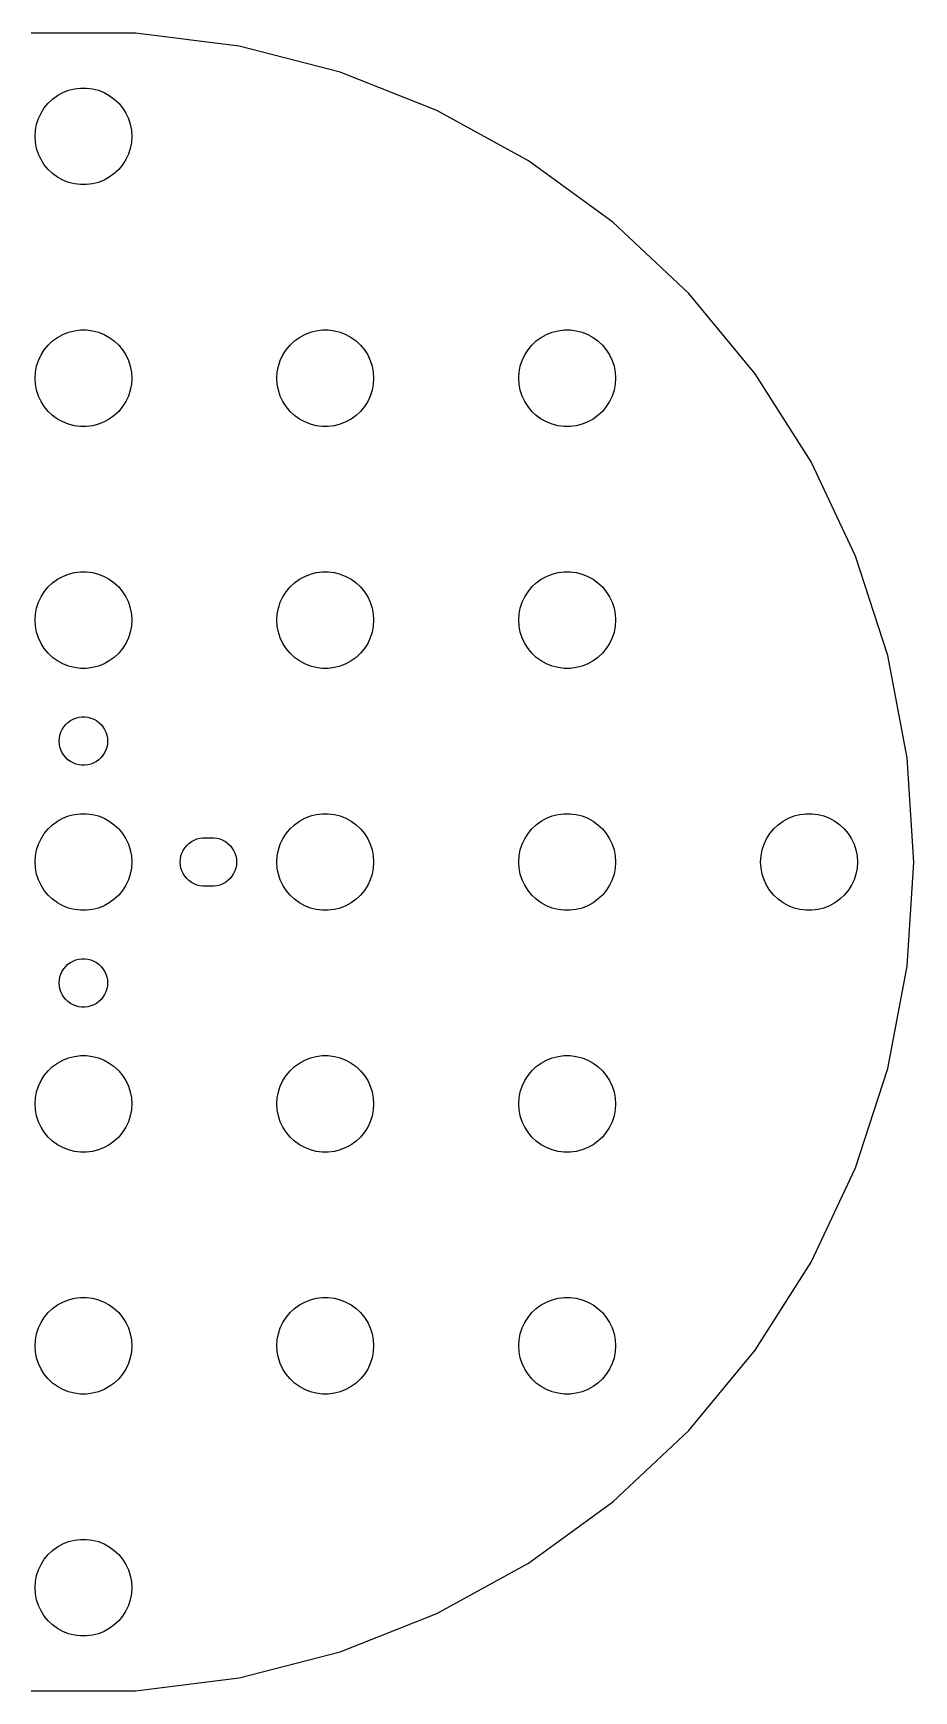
# Model space of a CAD drawing. Header units: metres. Extents: x -52 to 52, y -51 to 51.
# Drawn here: x -3.1 to 51.5, y -51.4 to 51.4 of the extents above; entities that cross this region are included whole.
import ezdxf

# ---------------------------------------------------------------- set-up
doc = ezdxf.new("R2010")
doc.units = ezdxf.units.M

msp = doc.modelspace()

# ---------------------------------------------------------------- linework, layer by layer
for p, q in [((3.2337, 51.3984), (-3.2337, 51.3984)), ((9.65013, 50.5878), (3.2337, 51.3984)), ((15.9144, 48.9794), (9.65013, 50.5878)), ((21.9276, 46.5986), (15.9144, 48.9794)), ((-2.1869, 47.0536), (-1.91226, 47.3115)), ((-1.91226, 47.3115), (-1.60747, 47.533)), ((-1.60747, 47.533), (-1.27733, 47.7145)), ((-1.27733, 47.7145), (-0.927048, 47.8532)), ((-0.927048, 47.8532), (-0.562134, 47.9469)), ((-0.562134, 47.9469), (-0.18837, 47.9941)), ((-0.18837, 47.9941), (0.18837, 47.9941)), ((0.18837, 47.9941), (0.562134, 47.9469)), ((0.562134, 47.9469), (0.927048, 47.8532)), ((0.927048, 47.8532), (1.27733, 47.7145)), ((1.27733, 47.7145), (1.60747, 47.533)), ((1.60747, 47.533), (1.91226, 47.3115)), ((1.91226, 47.3115), (2.1869, 47.0536)), ((-2.78932, 46.1044), (-2.62891, 46.4453)), ((-2.62891, 46.4453), (-2.42705, 46.7634)), ((-2.42705, 46.7634), (-2.1869, 47.0536)), ((2.1869, 47.0536), (2.42705, 46.7634)), ((2.42705, 46.7634), (2.62891, 46.4453)), ((2.62891, 46.4453), (2.78932, 46.1044)), ((27.5951, 43.4829), (21.9276, 46.5986)), ((-3, 45), (-2.97633, 45.376)), ((-2.97633, 45.376), (-2.90575, 45.7461)), ((-2.90575, 45.7461), (-2.78932, 46.1044)), ((2.78932, 46.1044), (2.90575, 45.7461)), ((2.90575, 45.7461), (2.97633, 45.376)), ((2.97633, 45.376), (3, 45)), ((-2.97633, 44.624), (-3, 45)), ((-2.90575, 44.2539), (-2.97633, 44.624)), ((-2.78932, 43.8956), (-2.90575, 44.2539)), ((2.90575, 44.2539), (2.78932, 43.8956)), ((2.97633, 44.624), (2.90575, 44.2539)), ((3, 45), (2.97633, 44.624)), ((-2.62891, 43.5547), (-2.78932, 43.8956)), ((-2.42705, 43.2366), (-2.62891, 43.5547)), ((-2.1869, 42.9464), (-2.42705, 43.2366)), ((2.42705, 43.2366), (2.1869, 42.9464)), ((2.62891, 43.5547), (2.42705, 43.2366)), ((2.78932, 43.8956), (2.62891, 43.5547)), ((32.8273, 39.6814), (27.5951, 43.4829)), ((-1.91226, 42.6885), (-2.1869, 42.9464)), ((-1.60747, 42.467), (-1.91226, 42.6885)), ((-1.27733, 42.2855), (-1.60747, 42.467)), ((-0.927048, 42.1468), (-1.27733, 42.2855)), ((-0.562134, 42.0531), (-0.927048, 42.1468)), ((0.927048, 42.1468), (0.562134, 42.0531)), ((1.27733, 42.2855), (0.927048, 42.1468)), ((1.60747, 42.467), (1.27733, 42.2855)), ((1.91226, 42.6885), (1.60747, 42.467)), ((2.1869, 42.9464), (1.91226, 42.6885)), ((-0.18837, 42.0059), (-0.562134, 42.0531)), ((0.18837, 42.0059), (-0.18837, 42.0059)), ((0.562134, 42.0531), (0.18837, 42.0059)), ((37.5419, 35.2542), (32.8273, 39.6814)), ((41.6644, 30.2709), (37.5419, 35.2542)), ((-0.927048, 32.8532), (-0.562134, 32.9469)), ((-0.562134, 32.9469), (-0.18837, 32.9941)), ((-0.18837, 32.9941), (0.18837, 32.9941)), ((0.18837, 32.9941), (0.562134, 32.9469)), ((0.562134, 32.9469), (0.927048, 32.8532)), ((14.0729, 32.8532), (14.4379, 32.9469)), ((14.4379, 32.9469), (14.8116, 32.9941)), ((14.8116, 32.9941), (15.1884, 32.9941)), ((15.1884, 32.9941), (15.5621, 32.9469)), ((15.5621, 32.9469), (15.927, 32.8532)), ((29.0729, 32.8532), (29.4379, 32.9469)), ((29.4379, 32.9469), (29.8116, 32.9941)), ((29.8116, 32.9941), (30.1884, 32.9941)), ((30.1884, 32.9941), (30.5621, 32.9469)), ((30.5621, 32.9469), (30.927, 32.8532)), ((-2.42705, 31.7634), (-2.1869, 32.0536)), ((-2.1869, 32.0536), (-1.91226, 32.3115)), ((-1.91226, 32.3115), (-1.60747, 32.533)), ((-1.60747, 32.533), (-1.27733, 32.7145)), ((-1.27733, 32.7145), (-0.927048, 32.8532)), ((0.927048, 32.8532), (1.27733, 32.7145)), ((1.27733, 32.7145), (1.60747, 32.533)), ((1.60747, 32.533), (1.91226, 32.3115)), ((1.91226, 32.3115), (2.1869, 32.0536)), ((2.1869, 32.0536), (2.42705, 31.7634)), ((12.5729, 31.7634), (12.8131, 32.0536)), ((12.8131, 32.0536), (13.0877, 32.3115)), ((13.0877, 32.3115), (13.3925, 32.533)), ((13.3925, 32.533), (13.7227, 32.7145)), ((13.7227, 32.7145), (14.0729, 32.8532)), ((15.927, 32.8532), (16.2773, 32.7145)), ((16.2773, 32.7145), (16.6075, 32.533)), ((16.6075, 32.533), (16.9123, 32.3115)), ((16.9123, 32.3115), (17.1869, 32.0536)), ((17.1869, 32.0536), (17.427, 31.7634)), ((27.5729, 31.7634), (27.8131, 32.0536)), ((27.8131, 32.0536), (28.0877, 32.3115)), ((28.0877, 32.3115), (28.3925, 32.533)), ((28.3925, 32.533), (28.7227, 32.7145)), ((28.7227, 32.7145), (29.0729, 32.8532)), ((30.927, 32.8532), (31.2773, 32.7145)), ((31.2773, 32.7145), (31.6075, 32.533)), ((31.6075, 32.533), (31.9123, 32.3115)), ((31.9123, 32.3115), (32.1869, 32.0536)), ((32.1869, 32.0536), (32.427, 31.7634)), ((-2.90575, 30.7461), (-2.78932, 31.1044)), ((-2.78932, 31.1044), (-2.62891, 31.4453)), ((-2.62891, 31.4453), (-2.42705, 31.7634)), ((2.42705, 31.7634), (2.62891, 31.4453)), ((2.62891, 31.4453), (2.78932, 31.1044)), ((2.78932, 31.1044), (2.90575, 30.7461)), ((12.0942, 30.7461), (12.2107, 31.1044)), ((12.2107, 31.1044), (12.3711, 31.4453)), ((12.3711, 31.4453), (12.5729, 31.7634)), ((17.427, 31.7634), (17.6289, 31.4453)), ((17.6289, 31.4453), (17.7893, 31.1044)), ((17.7893, 31.1044), (17.9057, 30.7461)), ((27.0942, 30.7461), (27.2107, 31.1044)), ((27.2107, 31.1044), (27.3711, 31.4453)), ((27.3711, 31.4453), (27.5729, 31.7634)), ((32.427, 31.7634), (32.6289, 31.4453)), ((32.6289, 31.4453), (32.7893, 31.1044)), ((32.7893, 31.1044), (32.9057, 30.7461)), ((-3, 30), (-2.97633, 30.376)), ((-2.97633, 29.624), (-3, 30)), ((-2.97633, 30.376), (-2.90575, 30.7461)), ((2.90575, 30.7461), (2.97633, 30.376)), ((2.97633, 30.376), (3, 30)), ((3, 30), (2.97633, 29.624)), ((12, 30), (12.0237, 30.376)), ((12.0237, 29.624), (12, 30)), ((12.0237, 30.376), (12.0942, 30.7461)), ((17.9057, 30.7461), (17.9763, 30.376)), ((17.9763, 30.376), (18, 30)), ((18, 30), (17.9763, 29.624)), ((27, 30), (27.0237, 30.376)), ((27.0237, 29.624), (27, 30)), ((27.0237, 30.376), (27.0942, 30.7461)), ((32.9057, 30.7461), (32.9763, 30.376)), ((32.9763, 30.376), (33, 30)), ((33, 30), (32.9763, 29.624)), ((45.1298, 24.8103), (41.6644, 30.2709)), ((-2.90575, 29.2539), (-2.97633, 29.624)), ((-2.78932, 28.8956), (-2.90575, 29.2539)), ((-2.62891, 28.5547), (-2.78932, 28.8956)), ((2.78932, 28.8956), (2.62891, 28.5547)), ((2.90575, 29.2539), (2.78932, 28.8956)), ((2.97633, 29.624), (2.90575, 29.2539)), ((12.0942, 29.2539), (12.0237, 29.624)), ((12.2107, 28.8956), (12.0942, 29.2539)), ((12.3711, 28.5547), (12.2107, 28.8956)), ((17.7893, 28.8956), (17.6289, 28.5547)), ((17.9057, 29.2539), (17.7893, 28.8956)), ((17.9763, 29.624), (17.9057, 29.2539)), ((27.0942, 29.2539), (27.0237, 29.624)), ((27.2107, 28.8956), (27.0942, 29.2539)), ((27.3711, 28.5547), (27.2107, 28.8956)), ((32.7893, 28.8956), (32.6289, 28.5547)), ((32.9057, 29.2539), (32.7893, 28.8956)), ((32.9763, 29.624), (32.9057, 29.2539)), ((-2.42705, 28.2366), (-2.62891, 28.5547)), ((-2.1869, 27.9464), (-2.42705, 28.2366)), ((-1.91226, 27.6884), (-2.1869, 27.9464)), ((2.1869, 27.9464), (1.91226, 27.6884)), ((2.42705, 28.2366), (2.1869, 27.9464)), ((2.62891, 28.5547), (2.42705, 28.2366)), ((12.5729, 28.2366), (12.3711, 28.5547)), ((12.8131, 27.9464), (12.5729, 28.2366)), ((13.0877, 27.6884), (12.8131, 27.9464)), ((17.1869, 27.9464), (16.9123, 27.6884)), ((17.427, 28.2366), (17.1869, 27.9464)), ((17.6289, 28.5547), (17.427, 28.2366)), ((27.5729, 28.2366), (27.3711, 28.5547)), ((27.8131, 27.9464), (27.5729, 28.2366)), ((28.0877, 27.6884), (27.8131, 27.9464)), ((32.1869, 27.9464), (31.9123, 27.6884)), ((32.427, 28.2366), (32.1869, 27.9464)), ((32.6289, 28.5547), (32.427, 28.2366)), ((-1.60747, 27.467), (-1.91226, 27.6884)), ((-1.27733, 27.2855), (-1.60747, 27.467)), ((-0.927048, 27.1468), (-1.27733, 27.2855)), ((-0.562134, 27.0531), (-0.927048, 27.1468)), ((-0.18837, 27.0059), (-0.562134, 27.0531)), ((0.18837, 27.0059), (-0.18837, 27.0059)), ((0.562134, 27.0531), (0.18837, 27.0059)), ((0.927048, 27.1468), (0.562134, 27.0531)), ((1.27733, 27.2855), (0.927048, 27.1468)), ((1.60747, 27.467), (1.27733, 27.2855)), ((1.91226, 27.6884), (1.60747, 27.467)), ((13.3925, 27.467), (13.0877, 27.6884)), ((13.7227, 27.2855), (13.3925, 27.467)), ((14.0729, 27.1468), (13.7227, 27.2855)), ((14.4379, 27.0531), (14.0729, 27.1468)), ((14.8116, 27.0059), (14.4379, 27.0531)), ((15.1884, 27.0059), (14.8116, 27.0059)), ((15.5621, 27.0531), (15.1884, 27.0059)), ((15.927, 27.1468), (15.5621, 27.0531)), ((16.2773, 27.2855), (15.927, 27.1468)), ((16.6075, 27.467), (16.2773, 27.2855)), ((16.9123, 27.6884), (16.6075, 27.467)), ((28.3925, 27.467), (28.0877, 27.6884)), ((28.7227, 27.2855), (28.3925, 27.467)), ((29.0729, 27.1468), (28.7227, 27.2855)), ((29.4379, 27.0531), (29.0729, 27.1468)), ((29.8116, 27.0059), (29.4379, 27.0531)), ((30.1884, 27.0059), (29.8116, 27.0059)), ((30.5621, 27.0531), (30.1884, 27.0059)), ((30.927, 27.1468), (30.5621, 27.0531)), ((31.2773, 27.2855), (30.927, 27.1468)), ((31.6075, 27.467), (31.2773, 27.2855)), ((31.9123, 27.6884), (31.6075, 27.467)), ((47.8835, 18.9584), (45.1298, 24.8103)), ((49.882, 12.8075), (47.8835, 18.9584)), ((-1.91226, 17.3115), (-1.60747, 17.533)), ((-1.60747, 17.533), (-1.27733, 17.7145)), ((-1.27733, 17.7145), (-0.927048, 17.8532)), ((-0.927048, 17.8532), (-0.562134, 17.9469)), ((-0.562134, 17.9469), (-0.18837, 17.9941)), ((-0.18837, 17.9941), (0.18837, 17.9941)), ((0.18837, 17.9941), (0.562134, 17.9469)), ((0.562134, 17.9469), (0.927048, 17.8532)), ((0.927048, 17.8532), (1.27733, 17.7145)), ((1.27733, 17.7145), (1.60747, 17.533)), ((1.60747, 17.533), (1.91226, 17.3115)), ((13.0877, 17.3115), (13.3925, 17.533)), ((13.3925, 17.533), (13.7227, 17.7145)), ((13.7227, 17.7145), (14.0729, 17.8532)), ((14.0729, 17.8532), (14.4379, 17.9469)), ((14.4379, 17.9469), (14.8116, 17.9941)), ((14.8116, 17.9941), (15.1884, 17.9941)), ((15.1884, 17.9941), (15.5621, 17.9469)), ((15.5621, 17.9469), (15.927, 17.8532)), ((15.927, 17.8532), (16.2773, 17.7145)), ((16.2773, 17.7145), (16.6075, 17.533)), ((16.6075, 17.533), (16.9123, 17.3115)), ((28.0877, 17.3115), (28.3925, 17.533)), ((28.3925, 17.533), (28.7227, 17.7145)), ((28.7227, 17.7145), (29.0729, 17.8532)), ((29.0729, 17.8532), (29.4379, 17.9469)), ((29.4379, 17.9469), (29.8116, 17.9941)), ((29.8116, 17.9941), (30.1884, 17.9941)), ((30.1884, 17.9941), (30.5621, 17.9469)), ((30.5621, 17.9469), (30.927, 17.8532)), ((30.927, 17.8532), (31.2773, 17.7145)), ((31.2773, 17.7145), (31.6075, 17.533)), ((31.6075, 17.533), (31.9123, 17.3115)), ((-2.62891, 16.4453), (-2.42705, 16.7634)), ((-2.42705, 16.7634), (-2.1869, 17.0536)), ((-2.1869, 17.0536), (-1.91226, 17.3115)), ((1.91226, 17.3115), (2.1869, 17.0536)), ((2.1869, 17.0536), (2.42705, 16.7634)), ((2.42705, 16.7634), (2.62891, 16.4453)), ((12.3711, 16.4453), (12.5729, 16.7634)), ((12.5729, 16.7634), (12.8131, 17.0536)), ((12.8131, 17.0536), (13.0877, 17.3115)), ((16.9123, 17.3115), (17.1869, 17.0536)), ((17.1869, 17.0536), (17.427, 16.7634)), ((17.427, 16.7634), (17.6289, 16.4453)), ((27.3711, 16.4453), (27.5729, 16.7634)), ((27.5729, 16.7634), (27.8131, 17.0536)), ((27.8131, 17.0536), (28.0877, 17.3115)), ((31.9123, 17.3115), (32.1869, 17.0536)), ((32.1869, 17.0536), (32.427, 16.7634)), ((32.427, 16.7634), (32.6289, 16.4453)), ((-2.97633, 15.376), (-2.90575, 15.7461)), ((-2.90575, 15.7461), (-2.78932, 16.1044)), ((-2.78932, 16.1044), (-2.62891, 16.4453)), ((2.62891, 16.4453), (2.78932, 16.1044)), ((2.78932, 16.1044), (2.90575, 15.7461)), ((2.90575, 15.7461), (2.97633, 15.376)), ((12.0237, 15.376), (12.0942, 15.7461)), ((12.0942, 15.7461), (12.2107, 16.1044)), ((12.2107, 16.1044), (12.3711, 16.4453)), ((17.6289, 16.4453), (17.7893, 16.1044)), ((17.7893, 16.1044), (17.9057, 15.7461)), ((17.9057, 15.7461), (17.9763, 15.376)), ((27.0237, 15.376), (27.0942, 15.7461)), ((27.0942, 15.7461), (27.2107, 16.1044)), ((27.2107, 16.1044), (27.3711, 16.4453)), ((32.6289, 16.4453), (32.7893, 16.1044)), ((32.7893, 16.1044), (32.9057, 15.7461)), ((32.9057, 15.7461), (32.9763, 15.376)), ((-3, 15), (-2.97633, 15.376)), ((-2.97633, 14.624), (-3, 15)), ((-2.90575, 14.2539), (-2.97633, 14.624)), ((2.97633, 14.624), (2.90575, 14.2539)), ((2.97633, 15.376), (3, 15)), ((3, 15), (2.97633, 14.624)), ((12, 15), (12.0237, 15.376)), ((12.0237, 14.624), (12, 15)), ((12.0942, 14.2539), (12.0237, 14.624)), ((17.9763, 14.624), (17.9057, 14.2539)), ((17.9763, 15.376), (18, 15)), ((18, 15), (17.9763, 14.624)), ((27, 15), (27.0237, 15.376)), ((27.0237, 14.624), (27, 15)), ((27.0942, 14.2539), (27.0237, 14.624)), ((32.9763, 14.624), (32.9057, 14.2539)), ((32.9763, 15.376), (33, 15)), ((33, 15), (32.9763, 14.624)), ((-2.78932, 13.8956), (-2.90575, 14.2539)), ((-2.62891, 13.5547), (-2.78932, 13.8956)), ((-2.42705, 13.2366), (-2.62891, 13.5547)), ((2.62891, 13.5547), (2.42705, 13.2366)), ((2.78932, 13.8956), (2.62891, 13.5547)), ((2.90575, 14.2539), (2.78932, 13.8956)), ((12.2107, 13.8956), (12.0942, 14.2539)), ((12.3711, 13.5547), (12.2107, 13.8956)), ((12.5729, 13.2366), (12.3711, 13.5547)), ((17.6289, 13.5547), (17.427, 13.2366)), ((17.7893, 13.8956), (17.6289, 13.5547)), ((17.9057, 14.2539), (17.7893, 13.8956)), ((27.2107, 13.8956), (27.0942, 14.2539)), ((27.3711, 13.5547), (27.2107, 13.8956)), ((27.5729, 13.2366), (27.3711, 13.5547)), ((32.6289, 13.5547), (32.427, 13.2366)), ((32.7893, 13.8956), (32.6289, 13.5547)), ((32.9057, 14.2539), (32.7893, 13.8956)), ((-2.1869, 12.9464), (-2.42705, 13.2366)), ((-1.91226, 12.6884), (-2.1869, 12.9464)), ((-1.60747, 12.467), (-1.91226, 12.6884)), ((-1.27733, 12.2855), (-1.60747, 12.467)), ((1.60747, 12.467), (1.27733, 12.2855)), ((1.91226, 12.6884), (1.60747, 12.467)), ((2.1869, 12.9464), (1.91226, 12.6884)), ((2.42705, 13.2366), (2.1869, 12.9464)), ((12.8131, 12.9464), (12.5729, 13.2366)), ((13.0877, 12.6884), (12.8131, 12.9464)), ((13.3925, 12.467), (13.0877, 12.6884)), ((13.7227, 12.2855), (13.3925, 12.467)), ((16.6075, 12.467), (16.2773, 12.2855)), ((16.9123, 12.6884), (16.6075, 12.467)), ((17.1869, 12.9464), (16.9123, 12.6884)), ((17.427, 13.2366), (17.1869, 12.9464)), ((27.8131, 12.9464), (27.5729, 13.2366)), ((28.0877, 12.6884), (27.8131, 12.9464)), ((28.3925, 12.467), (28.0877, 12.6884)), ((28.7227, 12.2855), (28.3925, 12.467)), ((31.6075, 12.467), (31.2773, 12.2855)), ((31.9123, 12.6884), (31.6075, 12.467)), ((32.1869, 12.9464), (31.9123, 12.6884)), ((32.427, 13.2366), (32.1869, 12.9464)), ((51.0939, 6.45465), (49.882, 12.8075)), ((-0.927048, 12.1468), (-1.27733, 12.2855)), ((-0.562134, 12.0531), (-0.927048, 12.1468)), ((-0.18837, 12.0059), (-0.562134, 12.0531)), ((0.18837, 12.0059), (-0.18837, 12.0059)), ((0.562134, 12.0531), (0.18837, 12.0059)), ((0.927048, 12.1468), (0.562134, 12.0531)), ((1.27733, 12.2855), (0.927048, 12.1468)), ((14.0729, 12.1468), (13.7227, 12.2855)), ((14.4379, 12.0531), (14.0729, 12.1468)), ((14.8116, 12.0059), (14.4379, 12.0531)), ((15.1884, 12.0059), (14.8116, 12.0059)), ((15.5621, 12.0531), (15.1884, 12.0059)), ((15.927, 12.1468), (15.5621, 12.0531)), ((16.2773, 12.2855), (15.927, 12.1468)), ((29.0729, 12.1468), (28.7227, 12.2855)), ((29.4379, 12.0531), (29.0729, 12.1468)), ((29.8116, 12.0059), (29.4379, 12.0531)), ((30.1884, 12.0059), (29.8116, 12.0059)), ((30.5621, 12.0531), (30.1884, 12.0059)), ((30.927, 12.1468), (30.5621, 12.0531)), ((31.2773, 12.2855), (30.927, 12.1468)), ((-1.31445, 8.22263), (-1.21352, 8.38167)), ((-1.21352, 8.38167), (-1.09344, 8.52681)), ((-1.09344, 8.52681), (-0.956131, 8.65576)), ((-0.956131, 8.65576), (-0.803726, 8.76648)), ((-0.803726, 8.76648), (-0.638657, 8.85724)), ((-0.638657, 8.85724), (-0.463516, 8.92657)), ((-0.463516, 8.92657), (-0.281067, 8.97342)), ((-0.281067, 8.97342), (-0.094177, 8.99704)), ((-0.094177, 8.99704), (0.094177, 8.99704)), ((0.094177, 8.99704), (0.281067, 8.97342)), ((0.281067, 8.97342), (0.463516, 8.92657)), ((0.463516, 8.92657), (0.638657, 8.85724)), ((0.638657, 8.85724), (0.803726, 8.76648)), ((0.803726, 8.76648), (0.956131, 8.65576)), ((0.956131, 8.65576), (1.09344, 8.52681)), ((1.09344, 8.52681), (1.21352, 8.38167)), ((1.21352, 8.38167), (1.31445, 8.22263)), ((-1.5, 7.5), (-1.48816, 7.68799)), ((-1.48816, 7.312), (-1.5, 7.5)), ((-1.48816, 7.68799), (-1.45287, 7.87303)), ((-1.45287, 7.12695), (-1.48816, 7.312)), ((-1.45287, 7.87303), (-1.39465, 8.05219)), ((-1.39465, 8.05219), (-1.31445, 8.22263)), ((1.31445, 8.22263), (1.39465, 8.05219)), ((1.39465, 8.05219), (1.45287, 7.87303)), ((1.45287, 7.87303), (1.48816, 7.68799)), ((1.48816, 7.312), (1.45287, 7.12695)), ((1.48816, 7.68799), (1.5, 7.5)), ((1.5, 7.5), (1.48816, 7.312)), ((-1.39465, 6.9478), (-1.45287, 7.12695)), ((-1.31445, 6.77736), (-1.39465, 6.9478)), ((-1.21352, 6.61832), (-1.31445, 6.77736)), ((-1.09344, 6.47318), (-1.21352, 6.61832)), ((-0.956131, 6.34422), (-1.09344, 6.47318)), ((-0.803726, 6.23351), (-0.956131, 6.34422)), ((-0.638657, 6.14275), (-0.803726, 6.23351)), ((0.803726, 6.23351), (0.638657, 6.14275)), ((0.956131, 6.34422), (0.803726, 6.23351)), ((1.09344, 6.47318), (0.956131, 6.34422)), ((1.21352, 6.61832), (1.09344, 6.47318)), ((1.31445, 6.77736), (1.21352, 6.61832)), ((1.39465, 6.9478), (1.31445, 6.77736)), ((1.45287, 7.12695), (1.39465, 6.9478)), ((51.5, 0), (51.0939, 6.45465)), ((-0.463516, 6.07341), (-0.638657, 6.14275)), ((-0.281067, 6.02657), (-0.463516, 6.07341)), ((-0.094177, 6.00294), (-0.281067, 6.02657)), ((0.094177, 6.00294), (-0.094177, 6.00294)), ((0.281067, 6.02657), (0.094177, 6.00294)), ((0.463516, 6.07341), (0.281067, 6.02657)), ((0.638657, 6.14275), (0.463516, 6.07341)), ((-2.1869, 2.05363), (-1.91226, 2.31154)), ((-1.91226, 2.31154), (-1.60747, 2.53297)), ((-1.60747, 2.53297), (-1.27733, 2.71448)), ((-1.27733, 2.71448), (-0.927048, 2.85316)), ((-0.927048, 2.85316), (-0.562134, 2.94685)), ((-0.562134, 2.94685), (-0.18837, 2.99408)), ((-0.18837, 2.99408), (0.18837, 2.99408)), ((0.18837, 2.99408), (0.562134, 2.94685)), ((0.562134, 2.94685), (0.927048, 2.85316)), ((0.927048, 2.85316), (1.27733, 2.71448)), ((1.27733, 2.71448), (1.60747, 2.53297)), ((1.60747, 2.53297), (1.91226, 2.31154)), ((1.91226, 2.31154), (2.1869, 2.05363)), ((12.8131, 2.05363), (13.0877, 2.31154)), ((13.0877, 2.31154), (13.3925, 2.53297)), ((13.3925, 2.53297), (13.7227, 2.71448)), ((13.7227, 2.71448), (14.0729, 2.85316)), ((14.0729, 2.85316), (14.4379, 2.94685)), ((14.4379, 2.94685), (14.8116, 2.99408)), ((14.8116, 2.99408), (15.1884, 2.99408)), ((15.1884, 2.99408), (15.5621, 2.94685)), ((15.5621, 2.94685), (15.927, 2.85316)), ((15.927, 2.85316), (16.2773, 2.71448)), ((16.2773, 2.71448), (16.6075, 2.53297)), ((16.6075, 2.53297), (16.9123, 2.31154)), ((16.9123, 2.31154), (17.1869, 2.05363)), ((27.8131, 2.05363), (28.0877, 2.31154)), ((28.0877, 2.31154), (28.3925, 2.53297)), ((28.3925, 2.53297), (28.7227, 2.71448)), ((28.7227, 2.71448), (29.0729, 2.85316)), ((29.0729, 2.85316), (29.4379, 2.94685)), ((29.4379, 2.94685), (29.8116, 2.99408)), ((29.8116, 2.99408), (30.1884, 2.99408)), ((30.1884, 2.99408), (30.5621, 2.94685)), ((30.5621, 2.94685), (30.927, 2.85316)), ((30.927, 2.85316), (31.2773, 2.71448)), ((31.2773, 2.71448), (31.6075, 2.53297)), ((31.6075, 2.53297), (31.9123, 2.31154)), ((31.9123, 2.31154), (32.1869, 2.05363)), ((42.8131, 2.05363), (43.0877, 2.31154)), ((43.0877, 2.31154), (43.3925, 2.53297)), ((43.3925, 2.53297), (43.7227, 2.71448)), ((43.7227, 2.71448), (44.0729, 2.85316)), ((44.0729, 2.85316), (44.4379, 2.94685)), ((44.4379, 2.94685), (44.8116, 2.99408)), ((44.8116, 2.99408), (45.1884, 2.99408)), ((45.1884, 2.99408), (45.5621, 2.94685)), ((45.5621, 2.94685), (45.927, 2.85316)), ((45.927, 2.85316), (46.2773, 2.71448)), ((46.2773, 2.71448), (46.6075, 2.53297)), ((46.6075, 2.53297), (46.9123, 2.31154)), ((46.9123, 2.31154), (47.1869, 2.05363)), ((-2.90575, 0.746063), (-2.78932, 1.10437)), ((-2.78932, 1.10437), (-2.62891, 1.44525)), ((-2.62891, 1.44525), (-2.42705, 1.76335)), ((-2.42705, 1.76335), (-2.1869, 2.05363)), ((2.1869, 2.05363), (2.42705, 1.76335)), ((2.42705, 1.76335), (2.62891, 1.44525)), ((2.62891, 1.44525), (2.78932, 1.10437)), ((2.78932, 1.10437), (2.90575, 0.746063)), ((6.40654, 1.02681), (6.54385, 1.15576)), ((6.54385, 1.15576), (6.69626, 1.26648)), ((6.69626, 1.26648), (6.86133, 1.35724)), ((6.86133, 1.35724), (7.03647, 1.42657)), ((7.03647, 1.42657), (7.21892, 1.47342)), ((7.21892, 1.47342), (7.40581, 1.49704)), ((7.40581, 1.49704), (8.09418, 1.49704)), ((8.09418, 1.49704), (8.28107, 1.47342)), ((8.28107, 1.47342), (8.46352, 1.42657)), ((8.46352, 1.42657), (8.63866, 1.35724)), ((8.63866, 1.35724), (8.80373, 1.26648)), ((8.80373, 1.26648), (8.95613, 1.15576)), ((8.95613, 1.15576), (9.09344, 1.02681)), ((12.0942, 0.746063), (12.2107, 1.10437)), ((12.2107, 1.10437), (12.3711, 1.44525)), ((12.3711, 1.44525), (12.5729, 1.76335)), ((12.5729, 1.76335), (12.8131, 2.05363)), ((17.1869, 2.05363), (17.427, 1.76335)), ((17.427, 1.76335), (17.6289, 1.44525)), ((17.6289, 1.44525), (17.7893, 1.10437)), ((17.7893, 1.10437), (17.9057, 0.746063)), ((27.0942, 0.746063), (27.2107, 1.10437)), ((27.2107, 1.10437), (27.3711, 1.44525)), ((27.3711, 1.44525), (27.5729, 1.76335)), ((27.5729, 1.76335), (27.8131, 2.05363)), ((32.1869, 2.05363), (32.427, 1.76335)), ((32.427, 1.76335), (32.6289, 1.44525)), ((32.6289, 1.44525), (32.7893, 1.10437)), ((32.7893, 1.10437), (32.9057, 0.746063)), ((42.0942, 0.746063), (42.2107, 1.10437)), ((42.2107, 1.10437), (42.3711, 1.44525)), ((42.3711, 1.44525), (42.5729, 1.76335)), ((42.5729, 1.76335), (42.8131, 2.05363)), ((47.1869, 2.05363), (47.427, 1.76335)), ((47.427, 1.76335), (47.6289, 1.44525)), ((47.6289, 1.44525), (47.7893, 1.10437)), ((47.7893, 1.10437), (47.9057, 0.746063)), ((-3, 0), (-2.97633, 0.375992)), ((-2.97633, -0.375992), (-3, 0)), ((-2.97633, 0.375992), (-2.90575, 0.746063)), ((2.90575, 0.746063), (2.97633, 0.375992)), ((2.97633, 0.375992), (3, 0)), ((3, 0), (2.97633, -0.375992)), ((6, 0), (6.01183, 0.187988)), ((6.01183, -0.187988), (6, 0)), ((6.01183, 0.187988), (6.04712, 0.373032)), ((6.04712, 0.373032), (6.10533, 0.552185)), ((6.10533, 0.552185), (6.18553, 0.722626)), ((6.18553, 0.722626), (6.28647, 0.881668)), ((6.28647, 0.881668), (6.40654, 1.02681)), ((9.09344, 1.02681), (9.21352, 0.881668)), ((9.21352, 0.881668), (9.31445, 0.722626)), ((9.31445, 0.722626), (9.39465, 0.552185)), ((9.39465, 0.552185), (9.45287, 0.373032)), ((9.45287, 0.373032), (9.48816, 0.187988)), ((9.48816, 0.187988), (9.5, 0)), ((9.5, 0), (9.48816, -0.187988)), ((12, 0), (12.0237, 0.375992)), ((12.0237, -0.375992), (12, 0)), ((12.0237, 0.375992), (12.0942, 0.746063)), ((17.9057, 0.746063), (17.9763, 0.375992)), ((17.9763, 0.375992), (18, 0)), ((18, 0), (17.9763, -0.375992)), ((27, 0), (27.0237, 0.375992)), ((27.0237, -0.375992), (27, 0)), ((27.0237, 0.375992), (27.0942, 0.746063)), ((32.9057, 0.746063), (32.9763, 0.375992)), ((32.9763, 0.375992), (33, 0)), ((33, 0), (32.9763, -0.375992)), ((42, 0), (42.0237, 0.375992)), ((42.0237, -0.375992), (42, 0)), ((42.0237, 0.375992), (42.0942, 0.746063)), ((47.9057, 0.746063), (47.9763, 0.375992)), ((47.9763, 0.375992), (48, 0)), ((48, 0), (47.9763, -0.375992)), ((51.0939, -6.45465), (51.5, 0)), ((-2.90575, -0.746063), (-2.97633, -0.375992)), ((-2.78932, -1.10437), (-2.90575, -0.746063)), ((2.90575, -0.746063), (2.78932, -1.10437)), ((2.97633, -0.375992), (2.90575, -0.746063)), ((6.04712, -0.373032), (6.01183, -0.187988)), ((6.10533, -0.552185), (6.04712, -0.373032)), ((6.18553, -0.722626), (6.10533, -0.552185)), ((6.28647, -0.881668), (6.18553, -0.722626)), ((6.40654, -1.02681), (6.28647, -0.881668)), ((6.54385, -1.15576), (6.40654, -1.02681)), ((9.09344, -1.02681), (8.95613, -1.15576)), ((9.21352, -0.881668), (9.09344, -1.02681)), ((9.31445, -0.722626), (9.21352, -0.881668)), ((9.39465, -0.552185), (9.31445, -0.722626)), ((9.45287, -0.373032), (9.39465, -0.552185)), ((9.48816, -0.187988), (9.45287, -0.373032)), ((12.0942, -0.746063), (12.0237, -0.375992)), ((12.2107, -1.10437), (12.0942, -0.746063)), ((17.9057, -0.746063), (17.7893, -1.10437)), ((17.9763, -0.375992), (17.9057, -0.746063)), ((27.0942, -0.746063), (27.0237, -0.375992)), ((27.2107, -1.10437), (27.0942, -0.746063)), ((32.9057, -0.746063), (32.7893, -1.10437)), ((32.9763, -0.375992), (32.9057, -0.746063)), ((42.0942, -0.746063), (42.0237, -0.375992)), ((42.2107, -1.10437), (42.0942, -0.746063)), ((47.9057, -0.746063), (47.7893, -1.10437)), ((47.9763, -0.375992), (47.9057, -0.746063)), ((-2.62891, -1.44525), (-2.78932, -1.10437)), ((-2.42705, -1.76335), (-2.62891, -1.44525)), ((-2.1869, -2.05363), (-2.42705, -1.76335)), ((-1.91226, -2.31154), (-2.1869, -2.05363)), ((2.1869, -2.05363), (1.91226, -2.31154)), ((2.42705, -1.76335), (2.1869, -2.05363)), ((2.62891, -1.44525), (2.42705, -1.76335)), ((2.78932, -1.10437), (2.62891, -1.44525)), ((6.69626, -1.26648), (6.54385, -1.15576)), ((6.86133, -1.35724), (6.69626, -1.26648)), ((7.03647, -1.42657), (6.86133, -1.35724)), ((7.21892, -1.47342), (7.03647, -1.42657)), ((7.40581, -1.49704), (7.21892, -1.47342)), ((8.09418, -1.49704), (7.40581, -1.49704)), ((8.28107, -1.47342), (8.09418, -1.49704)), ((8.46352, -1.42657), (8.28107, -1.47342)), ((8.63866, -1.35724), (8.46352, -1.42657)), ((8.80373, -1.26648), (8.63866, -1.35724)), ((8.95613, -1.15576), (8.80373, -1.26648)), ((12.3711, -1.44525), (12.2107, -1.10437)), ((12.5729, -1.76335), (12.3711, -1.44525)), ((12.8131, -2.05363), (12.5729, -1.76335)), ((13.0877, -2.31154), (12.8131, -2.05363)), ((17.1869, -2.05363), (16.9123, -2.31154)), ((17.427, -1.76335), (17.1869, -2.05363)), ((17.6289, -1.44525), (17.427, -1.76335)), ((17.7893, -1.10437), (17.6289, -1.44525)), ((27.3711, -1.44525), (27.2107, -1.10437)), ((27.5729, -1.76335), (27.3711, -1.44525)), ((27.8131, -2.05363), (27.5729, -1.76335)), ((28.0877, -2.31154), (27.8131, -2.05363)), ((32.1869, -2.05363), (31.9123, -2.31154)), ((32.427, -1.76335), (32.1869, -2.05363)), ((32.6289, -1.44525), (32.427, -1.76335)), ((32.7893, -1.10437), (32.6289, -1.44525)), ((42.3711, -1.44525), (42.2107, -1.10437)), ((42.5729, -1.76335), (42.3711, -1.44525)), ((42.8131, -2.05363), (42.5729, -1.76335)), ((43.0877, -2.31154), (42.8131, -2.05363)), ((47.1869, -2.05363), (46.9123, -2.31154)), ((47.427, -1.76335), (47.1869, -2.05363)), ((47.6289, -1.44525), (47.427, -1.76335)), ((47.7893, -1.10437), (47.6289, -1.44525)), ((-1.60747, -2.53297), (-1.91226, -2.31154)), ((-1.27733, -2.71448), (-1.60747, -2.53297)), ((-0.927048, -2.85316), (-1.27733, -2.71448)), ((-0.562134, -2.94685), (-0.927048, -2.85316)), ((-0.18837, -2.99408), (-0.562134, -2.94685)), ((0.18837, -2.99408), (-0.18837, -2.99408)), ((0.562134, -2.94685), (0.18837, -2.99408)), ((0.927048, -2.85316), (0.562134, -2.94685)), ((1.27733, -2.71448), (0.927048, -2.85316)), ((1.60747, -2.53297), (1.27733, -2.71448)), ((1.91226, -2.31154), (1.60747, -2.53297)), ((13.3925, -2.53297), (13.0877, -2.31154)), ((13.7227, -2.71448), (13.3925, -2.53297)), ((14.0729, -2.85316), (13.7227, -2.71448)), ((14.4379, -2.94685), (14.0729, -2.85316)), ((14.8116, -2.99408), (14.4379, -2.94685)), ((15.1884, -2.99408), (14.8116, -2.99408)), ((15.5621, -2.94685), (15.1884, -2.99408)), ((15.927, -2.85316), (15.5621, -2.94685)), ((16.2773, -2.71448), (15.927, -2.85316)), ((16.6075, -2.53297), (16.2773, -2.71448)), ((16.9123, -2.31154), (16.6075, -2.53297)), ((28.3925, -2.53297), (28.0877, -2.31154)), ((28.7227, -2.71448), (28.3925, -2.53297)), ((29.0729, -2.85316), (28.7227, -2.71448)), ((29.4379, -2.94685), (29.0729, -2.85316)), ((29.8116, -2.99408), (29.4379, -2.94685)), ((30.1884, -2.99408), (29.8116, -2.99408)), ((30.5621, -2.94685), (30.1884, -2.99408)), ((30.927, -2.85316), (30.5621, -2.94685)), ((31.2773, -2.71448), (30.927, -2.85316)), ((31.6075, -2.53297), (31.2773, -2.71448)), ((31.9123, -2.31154), (31.6075, -2.53297)), ((43.3925, -2.53297), (43.0877, -2.31154)), ((43.7227, -2.71448), (43.3925, -2.53297)), ((44.0729, -2.85316), (43.7227, -2.71448)), ((44.4379, -2.94685), (44.0729, -2.85316)), ((44.8116, -2.99408), (44.4379, -2.94685)), ((45.1884, -2.99408), (44.8116, -2.99408)), ((45.5621, -2.94685), (45.1884, -2.99408)), ((45.927, -2.85316), (45.5621, -2.94685)), ((46.2773, -2.71448), (45.927, -2.85316)), ((46.6075, -2.53297), (46.2773, -2.71448)), ((46.9123, -2.31154), (46.6075, -2.53297)), ((-0.803726, -6.23351), (-0.638657, -6.14275)), ((-0.638657, -6.14275), (-0.463516, -6.07341)), ((-0.463516, -6.07341), (-0.281067, -6.02657)), ((-0.281067, -6.02657), (-0.094177, -6.00294)), ((-0.094177, -6.00294), (0.094177, -6.00294)), ((0.094177, -6.00294), (0.281067, -6.02657)), ((0.281067, -6.02657), (0.463516, -6.07341)), ((0.463516, -6.07341), (0.638657, -6.14275)), ((0.638657, -6.14275), (0.803726, -6.23351)), ((-1.48816, -7.312), (-1.45287, -7.12695)), ((-1.45287, -7.12695), (-1.39465, -6.9478)), ((-1.39465, -6.9478), (-1.31445, -6.77736)), ((-1.31445, -6.77736), (-1.21352, -6.61832)), ((-1.21352, -6.61832), (-1.09344, -6.47318)), ((-1.09344, -6.47318), (-0.956131, -6.34422)), ((-0.956131, -6.34422), (-0.803726, -6.23351)), ((0.803726, -6.23351), (0.956131, -6.34422)), ((0.956131, -6.34422), (1.09344, -6.47318)), ((1.09344, -6.47318), (1.21352, -6.61832)), ((1.21352, -6.61832), (1.31445, -6.77736)), ((1.31445, -6.77736), (1.39465, -6.9478)), ((1.39465, -6.9478), (1.45287, -7.12695)), ((1.45287, -7.12695), (1.48816, -7.312)), ((49.882, -12.8075), (51.0939, -6.45465)), ((-1.5, -7.5), (-1.48816, -7.312)), ((-1.48816, -7.68799), (-1.5, -7.5)), ((-1.45287, -7.87303), (-1.48816, -7.68799)), ((-1.39465, -8.05219), (-1.45287, -7.87303)), ((-1.31445, -8.22263), (-1.39465, -8.05219)), ((-1.21352, -8.38167), (-1.31445, -8.22263)), ((1.31445, -8.22263), (1.21352, -8.38167)), ((1.39465, -8.05219), (1.31445, -8.22263)), ((1.45287, -7.87303), (1.39465, -8.05219)), ((1.48816, -7.68799), (1.45287, -7.87303)), ((1.48816, -7.312), (1.5, -7.5)), ((1.5, -7.5), (1.48816, -7.68799)), ((-1.09344, -8.52681), (-1.21352, -8.38167)), ((-0.956131, -8.65576), (-1.09344, -8.52681)), ((-0.803726, -8.76648), (-0.956131, -8.65576)), ((-0.638657, -8.85724), (-0.803726, -8.76648)), ((-0.463516, -8.92657), (-0.638657, -8.85724)), ((-0.281067, -8.97342), (-0.463516, -8.92657)), ((-0.094177, -8.99704), (-0.281067, -8.97342)), ((0.094177, -8.99704), (-0.094177, -8.99704)), ((0.281067, -8.97342), (0.094177, -8.99704)), ((0.463516, -8.92657), (0.281067, -8.97342)), ((0.638657, -8.85724), (0.463516, -8.92657)), ((0.803726, -8.76648), (0.638657, -8.85724)), ((0.956131, -8.65576), (0.803726, -8.76648)), ((1.09344, -8.52681), (0.956131, -8.65576)), ((1.21352, -8.38167), (1.09344, -8.52681)), ((-1.60747, -12.467), (-1.27733, -12.2855)), ((-1.27733, -12.2855), (-0.927048, -12.1468)), ((-0.927048, -12.1468), (-0.562134, -12.0531)), ((-0.562134, -12.0531), (-0.18837, -12.0059)), ((-0.18837, -12.0059), (0.18837, -12.0059)), ((0.18837, -12.0059), (0.562134, -12.0531)), ((0.562134, -12.0531), (0.927048, -12.1468)), ((0.927048, -12.1468), (1.27733, -12.2855)), ((1.27733, -12.2855), (1.60747, -12.467)), ((13.3925, -12.467), (13.7227, -12.2855)), ((13.7227, -12.2855), (14.0729, -12.1468)), ((14.0729, -12.1468), (14.4379, -12.0531)), ((14.4379, -12.0531), (14.8116, -12.0059)), ((14.8116, -12.0059), (15.1884, -12.0059)), ((15.1884, -12.0059), (15.5621, -12.0531)), ((15.5621, -12.0531), (15.927, -12.1468)), ((15.927, -12.1468), (16.2773, -12.2855)), ((16.2773, -12.2855), (16.6075, -12.467)), ((28.3925, -12.467), (28.7227, -12.2855)), ((28.7227, -12.2855), (29.0729, -12.1468)), ((29.0729, -12.1468), (29.4379, -12.0531)), ((29.4379, -12.0531), (29.8116, -12.0059)), ((29.8116, -12.0059), (30.1884, -12.0059)), ((30.1884, -12.0059), (30.5621, -12.0531)), ((30.5621, -12.0531), (30.927, -12.1468)), ((30.927, -12.1468), (31.2773, -12.2855)), ((31.2773, -12.2855), (31.6075, -12.467)), ((-2.62891, -13.5547), (-2.42705, -13.2366)), ((-2.42705, -13.2366), (-2.1869, -12.9464)), ((-2.1869, -12.9464), (-1.91226, -12.6884)), ((-1.91226, -12.6884), (-1.60747, -12.467)), ((1.60747, -12.467), (1.91226, -12.6884)), ((1.91226, -12.6884), (2.1869, -12.9464)), ((2.1869, -12.9464), (2.42705, -13.2366)), ((2.42705, -13.2366), (2.62891, -13.5547)), ((12.3711, -13.5547), (12.5729, -13.2366)), ((12.5729, -13.2366), (12.8131, -12.9464)), ((12.8131, -12.9464), (13.0877, -12.6884)), ((13.0877, -12.6884), (13.3925, -12.467)), ((16.6075, -12.467), (16.9123, -12.6884)), ((16.9123, -12.6884), (17.1869, -12.9464)), ((17.1869, -12.9464), (17.427, -13.2366)), ((17.427, -13.2366), (17.6289, -13.5547)), ((27.3711, -13.5547), (27.5729, -13.2366)), ((27.5729, -13.2366), (27.8131, -12.9464)), ((27.8131, -12.9464), (28.0877, -12.6884)), ((28.0877, -12.6884), (28.3925, -12.467)), ((31.6075, -12.467), (31.9123, -12.6884)), ((31.9123, -12.6884), (32.1869, -12.9464)), ((32.1869, -12.9464), (32.427, -13.2366)), ((32.427, -13.2366), (32.6289, -13.5547)), ((47.8835, -18.9584), (49.882, -12.8075)), ((-2.97633, -14.624), (-2.90575, -14.2539)), ((-2.90575, -14.2539), (-2.78932, -13.8956)), ((-2.78932, -13.8956), (-2.62891, -13.5547)), ((2.62891, -13.5547), (2.78932, -13.8956)), ((2.78932, -13.8956), (2.90575, -14.2539)), ((2.90575, -14.2539), (2.97633, -14.624)), ((12.0237, -14.624), (12.0942, -14.2539)), ((12.0942, -14.2539), (12.2107, -13.8956)), ((12.2107, -13.8956), (12.3711, -13.5547)), ((17.6289, -13.5547), (17.7893, -13.8956)), ((17.7893, -13.8956), (17.9057, -14.2539)), ((17.9057, -14.2539), (17.9763, -14.624)), ((27.0237, -14.624), (27.0942, -14.2539)), ((27.0942, -14.2539), (27.2107, -13.8956)), ((27.2107, -13.8956), (27.3711, -13.5547)), ((32.6289, -13.5547), (32.7893, -13.8956)), ((32.7893, -13.8956), (32.9057, -14.2539)), ((32.9057, -14.2539), (32.9763, -14.624)), ((-3, -15), (-2.97633, -14.624)), ((-2.97633, -15.376), (-3, -15)), ((-2.90575, -15.7461), (-2.97633, -15.376)), ((2.97633, -15.376), (2.90575, -15.7461)), ((2.97633, -14.624), (3, -15)), ((3, -15), (2.97633, -15.376)), ((12, -15), (12.0237, -14.624)), ((12.0237, -15.376), (12, -15)), ((12.0942, -15.7461), (12.0237, -15.376)), ((17.9763, -15.376), (17.9057, -15.7461)), ((17.9763, -14.624), (18, -15)), ((18, -15), (17.9763, -15.376)), ((27, -15), (27.0237, -14.624)), ((27.0237, -15.376), (27, -15)), ((27.0942, -15.7461), (27.0237, -15.376)), ((32.9763, -15.376), (32.9057, -15.7461)), ((32.9763, -14.624), (33, -15)), ((33, -15), (32.9763, -15.376)), ((-2.78932, -16.1044), (-2.90575, -15.7461)), ((-2.62891, -16.4453), (-2.78932, -16.1044)), ((-2.42705, -16.7634), (-2.62891, -16.4453)), ((2.62891, -16.4453), (2.42705, -16.7634)), ((2.78932, -16.1044), (2.62891, -16.4453)), ((2.90575, -15.7461), (2.78932, -16.1044)), ((12.2107, -16.1044), (12.0942, -15.7461)), ((12.3711, -16.4453), (12.2107, -16.1044)), ((12.5729, -16.7634), (12.3711, -16.4453)), ((17.6289, -16.4453), (17.427, -16.7634)), ((17.7893, -16.1044), (17.6289, -16.4453)), ((17.9057, -15.7461), (17.7893, -16.1044)), ((27.2107, -16.1044), (27.0942, -15.7461)), ((27.3711, -16.4453), (27.2107, -16.1044)), ((27.5729, -16.7634), (27.3711, -16.4453)), ((32.6289, -16.4453), (32.427, -16.7634)), ((32.7893, -16.1044), (32.6289, -16.4453)), ((32.9057, -15.7461), (32.7893, -16.1044)), ((-2.1869, -17.0536), (-2.42705, -16.7634)), ((-1.91226, -17.3115), (-2.1869, -17.0536)), ((-1.60747, -17.533), (-1.91226, -17.3115)), ((1.91226, -17.3115), (1.60747, -17.533)), ((2.1869, -17.0536), (1.91226, -17.3115)), ((2.42705, -16.7634), (2.1869, -17.0536)), ((12.8131, -17.0536), (12.5729, -16.7634)), ((13.0877, -17.3115), (12.8131, -17.0536)), ((13.3925, -17.533), (13.0877, -17.3115)), ((16.9123, -17.3115), (16.6075, -17.533)), ((17.1869, -17.0536), (16.9123, -17.3115)), ((17.427, -16.7634), (17.1869, -17.0536)), ((27.8131, -17.0536), (27.5729, -16.7634)), ((28.0877, -17.3115), (27.8131, -17.0536)), ((28.3925, -17.533), (28.0877, -17.3115)), ((31.9123, -17.3115), (31.6075, -17.533)), ((32.1869, -17.0536), (31.9123, -17.3115)), ((32.427, -16.7634), (32.1869, -17.0536)), ((-1.27733, -17.7145), (-1.60747, -17.533)), ((-0.927048, -17.8532), (-1.27733, -17.7145)), ((-0.562134, -17.9469), (-0.927048, -17.8532)), ((-0.18837, -17.9941), (-0.562134, -17.9469)), ((0.18837, -17.9941), (-0.18837, -17.9941)), ((0.562134, -17.9469), (0.18837, -17.9941)), ((0.927048, -17.8532), (0.562134, -17.9469)), ((1.27733, -17.7145), (0.927048, -17.8532)), ((1.60747, -17.533), (1.27733, -17.7145)), ((13.7227, -17.7145), (13.3925, -17.533)), ((14.0729, -17.8532), (13.7227, -17.7145)), ((14.4379, -17.9469), (14.0729, -17.8532)), ((14.8116, -17.9941), (14.4379, -17.9469)), ((15.1884, -17.9941), (14.8116, -17.9941)), ((15.5621, -17.9469), (15.1884, -17.9941)), ((15.927, -17.8532), (15.5621, -17.9469)), ((16.2773, -17.7145), (15.927, -17.8532)), ((16.6075, -17.533), (16.2773, -17.7145)), ((28.7227, -17.7145), (28.3925, -17.533)), ((29.0729, -17.8532), (28.7227, -17.7145)), ((29.4379, -17.9469), (29.0729, -17.8532)), ((29.8116, -17.9941), (29.4379, -17.9469)), ((30.1884, -17.9941), (29.8116, -17.9941)), ((30.5621, -17.9469), (30.1884, -17.9941)), ((30.927, -17.8532), (30.5621, -17.9469)), ((31.2773, -17.7145), (30.927, -17.8532)), ((31.6075, -17.533), (31.2773, -17.7145)), ((45.1298, -24.8103), (47.8835, -18.9584)), ((41.6644, -30.2709), (45.1298, -24.8103)), ((-2.1869, -27.9464), (-1.91226, -27.6884)), ((-1.91226, -27.6884), (-1.60747, -27.467)), ((-1.60747, -27.467), (-1.27733, -27.2855)), ((-1.27733, -27.2855), (-0.927048, -27.1468)), ((-0.927048, -27.1468), (-0.562134, -27.0531)), ((-0.562134, -27.0531), (-0.18837, -27.0059)), ((-0.18837, -27.0059), (0.18837, -27.0059)), ((0.18837, -27.0059), (0.562134, -27.0531)), ((0.562134, -27.0531), (0.927048, -27.1468)), ((0.927048, -27.1468), (1.27733, -27.2855)), ((1.27733, -27.2855), (1.60747, -27.467)), ((1.60747, -27.467), (1.91226, -27.6884)), ((1.91226, -27.6884), (2.1869, -27.9464)), ((12.8131, -27.9464), (13.0877, -27.6884)), ((13.0877, -27.6884), (13.3925, -27.467)), ((13.3925, -27.467), (13.7227, -27.2855)), ((13.7227, -27.2855), (14.0729, -27.1468)), ((14.0729, -27.1468), (14.4379, -27.0531)), ((14.4379, -27.0531), (14.8116, -27.0059)), ((14.8116, -27.0059), (15.1884, -27.0059)), ((15.1884, -27.0059), (15.5621, -27.0531)), ((15.5621, -27.0531), (15.927, -27.1468)), ((15.927, -27.1468), (16.2773, -27.2855)), ((16.2773, -27.2855), (16.6075, -27.467)), ((16.6075, -27.467), (16.9123, -27.6884)), ((16.9123, -27.6884), (17.1869, -27.9464)), ((27.8131, -27.9464), (28.0877, -27.6884)), ((28.0877, -27.6884), (28.3925, -27.467)), ((28.3925, -27.467), (28.7227, -27.2855)), ((28.7227, -27.2855), (29.0729, -27.1468)), ((29.0729, -27.1468), (29.4379, -27.0531)), ((29.4379, -27.0531), (29.8116, -27.0059)), ((29.8116, -27.0059), (30.1884, -27.0059)), ((30.1884, -27.0059), (30.5621, -27.0531)), ((30.5621, -27.0531), (30.927, -27.1468)), ((30.927, -27.1468), (31.2773, -27.2855)), ((31.2773, -27.2855), (31.6075, -27.467)), ((31.6075, -27.467), (31.9123, -27.6884)), ((31.9123, -27.6884), (32.1869, -27.9464)), ((-2.78932, -28.8956), (-2.62891, -28.5547)), ((-2.62891, -28.5547), (-2.42705, -28.2366)), ((-2.42705, -28.2366), (-2.1869, -27.9464)), ((2.1869, -27.9464), (2.42705, -28.2366)), ((2.42705, -28.2366), (2.62891, -28.5547)), ((2.62891, -28.5547), (2.78932, -28.8956)), ((12.2107, -28.8956), (12.3711, -28.5547)), ((12.3711, -28.5547), (12.5729, -28.2366)), ((12.5729, -28.2366), (12.8131, -27.9464)), ((17.1869, -27.9464), (17.427, -28.2366)), ((17.427, -28.2366), (17.6289, -28.5547)), ((17.6289, -28.5547), (17.7893, -28.8956)), ((27.2107, -28.8956), (27.3711, -28.5547)), ((27.3711, -28.5547), (27.5729, -28.2366)), ((27.5729, -28.2366), (27.8131, -27.9464)), ((32.1869, -27.9464), (32.427, -28.2366)), ((32.427, -28.2366), (32.6289, -28.5547)), ((32.6289, -28.5547), (32.7893, -28.8956)), ((-3, -30), (-2.97633, -29.624)), ((-2.97633, -29.624), (-2.90575, -29.2539)), ((-2.90575, -29.2539), (-2.78932, -28.8956)), ((2.78932, -28.8956), (2.90575, -29.2539)), ((2.90575, -29.2539), (2.97633, -29.624)), ((2.97633, -29.624), (3, -30)), ((12, -30), (12.0237, -29.624)), ((12.0237, -29.624), (12.0942, -29.2539)), ((12.0942, -29.2539), (12.2107, -28.8956)), ((17.7893, -28.8956), (17.9057, -29.2539)), ((17.9057, -29.2539), (17.9763, -29.624)), ((17.9763, -29.624), (18, -30)), ((27, -30), (27.0237, -29.624)), ((27.0237, -29.624), (27.0942, -29.2539)), ((27.0942, -29.2539), (27.2107, -28.8956)), ((32.7893, -28.8956), (32.9057, -29.2539)), ((32.9057, -29.2539), (32.9763, -29.624)), ((32.9763, -29.624), (33, -30)), ((-2.97633, -30.376), (-3, -30)), ((-2.90575, -30.7461), (-2.97633, -30.376)), ((-2.78932, -31.1044), (-2.90575, -30.7461)), ((2.90575, -30.7461), (2.78932, -31.1044)), ((2.97633, -30.376), (2.90575, -30.7461)), ((3, -30), (2.97633, -30.376)), ((12.0237, -30.376), (12, -30)), ((12.0942, -30.7461), (12.0237, -30.376)), ((12.2107, -31.1044), (12.0942, -30.7461)), ((17.9057, -30.7461), (17.7893, -31.1044)), ((17.9763, -30.376), (17.9057, -30.7461)), ((18, -30), (17.9763, -30.376)), ((27.0237, -30.376), (27, -30)), ((27.0942, -30.7461), (27.0237, -30.376)), ((27.2107, -31.1044), (27.0942, -30.7461)), ((32.9057, -30.7461), (32.7893, -31.1044)), ((32.9763, -30.376), (32.9057, -30.7461)), ((33, -30), (32.9763, -30.376)), ((37.5419, -35.2542), (41.6644, -30.2709)), ((-2.62891, -31.4453), (-2.78932, -31.1044)), ((-2.42705, -31.7634), (-2.62891, -31.4453)), ((-2.1869, -32.0536), (-2.42705, -31.7634)), ((2.42705, -31.7634), (2.1869, -32.0536)), ((2.62891, -31.4453), (2.42705, -31.7634)), ((2.78932, -31.1044), (2.62891, -31.4453)), ((12.3711, -31.4453), (12.2107, -31.1044)), ((12.5729, -31.7634), (12.3711, -31.4453)), ((12.8131, -32.0536), (12.5729, -31.7634)), ((17.427, -31.7634), (17.1869, -32.0536)), ((17.6289, -31.4453), (17.427, -31.7634)), ((17.7893, -31.1044), (17.6289, -31.4453)), ((27.3711, -31.4453), (27.2107, -31.1044)), ((27.5729, -31.7634), (27.3711, -31.4453)), ((27.8131, -32.0536), (27.5729, -31.7634)), ((32.427, -31.7634), (32.1869, -32.0536)), ((32.6289, -31.4453), (32.427, -31.7634)), ((32.7893, -31.1044), (32.6289, -31.4453)), ((-1.91226, -32.3115), (-2.1869, -32.0536)), ((-1.60747, -32.533), (-1.91226, -32.3115)), ((-1.27733, -32.7145), (-1.60747, -32.533)), ((-0.927048, -32.8532), (-1.27733, -32.7145)), ((-0.562134, -32.9469), (-0.927048, -32.8532)), ((0.927048, -32.8532), (0.562134, -32.9469)), ((1.27733, -32.7145), (0.927048, -32.8532)), ((1.60747, -32.533), (1.27733, -32.7145)), ((1.91226, -32.3115), (1.60747, -32.533)), ((2.1869, -32.0536), (1.91226, -32.3115)), ((13.0877, -32.3115), (12.8131, -32.0536)), ((13.3925, -32.533), (13.0877, -32.3115)), ((13.7227, -32.7145), (13.3925, -32.533)), ((14.0729, -32.8532), (13.7227, -32.7145)), ((14.4379, -32.9469), (14.0729, -32.8532)), ((15.927, -32.8532), (15.5621, -32.9469)), ((16.2773, -32.7145), (15.927, -32.8532)), ((16.6075, -32.533), (16.2773, -32.7145)), ((16.9123, -32.3115), (16.6075, -32.533)), ((17.1869, -32.0536), (16.9123, -32.3115)), ((28.0877, -32.3115), (27.8131, -32.0536)), ((28.3925, -32.533), (28.0877, -32.3115)), ((28.7227, -32.7145), (28.3925, -32.533)), ((29.0729, -32.8532), (28.7227, -32.7145)), ((29.4379, -32.9469), (29.0729, -32.8532)), ((30.927, -32.8532), (30.5621, -32.9469)), ((31.2773, -32.7145), (30.927, -32.8532)), ((31.6075, -32.533), (31.2773, -32.7145)), ((31.9123, -32.3115), (31.6075, -32.533)), ((32.1869, -32.0536), (31.9123, -32.3115)), ((-0.18837, -32.9941), (-0.562134, -32.9469)), ((0.18837, -32.9941), (-0.18837, -32.9941)), ((0.562134, -32.9469), (0.18837, -32.9941)), ((14.8116, -32.9941), (14.4379, -32.9469)), ((15.1884, -32.9941), (14.8116, -32.9941)), ((15.5621, -32.9469), (15.1884, -32.9941)), ((29.8116, -32.9941), (29.4379, -32.9469)), ((30.1884, -32.9941), (29.8116, -32.9941)), ((30.5621, -32.9469), (30.1884, -32.9941)), ((32.8273, -39.6814), (37.5419, -35.2542)), ((27.5951, -43.4829), (32.8273, -39.6814)), ((-0.927048, -42.1468), (-0.562134, -42.0531)), ((-0.562134, -42.0531), (-0.18837, -42.0059)), ((-0.18837, -42.0059), (0.18837, -42.0059)), ((0.18837, -42.0059), (0.562134, -42.0531)), ((0.562134, -42.0531), (0.927048, -42.1468)), ((-2.42705, -43.2366), (-2.1869, -42.9464)), ((-2.1869, -42.9464), (-1.91226, -42.6885)), ((-1.91226, -42.6885), (-1.60747, -42.467)), ((-1.60747, -42.467), (-1.27733, -42.2855)), ((-1.27733, -42.2855), (-0.927048, -42.1468)), ((0.927048, -42.1468), (1.27733, -42.2855)), ((1.27733, -42.2855), (1.60747, -42.467)), ((1.60747, -42.467), (1.91226, -42.6885)), ((1.91226, -42.6885), (2.1869, -42.9464)), ((2.1869, -42.9464), (2.42705, -43.2366)), ((-2.90575, -44.2539), (-2.78932, -43.8956)), ((-2.78932, -43.8956), (-2.62891, -43.5547)), ((-2.62891, -43.5547), (-2.42705, -43.2366)), ((2.42705, -43.2366), (2.62891, -43.5547)), ((2.62891, -43.5547), (2.78932, -43.8956)), ((2.78932, -43.8956), (2.90575, -44.2539)), ((21.9276, -46.5986), (27.5951, -43.4829)), ((-3, -45), (-2.97633, -44.624)), ((-2.97633, -45.376), (-3, -45)), ((-2.97633, -44.624), (-2.90575, -44.2539)), ((2.90575, -44.2539), (2.97633, -44.624)), ((2.97633, -44.624), (3, -45)), ((3, -45), (2.97633, -45.376)), ((-2.90575, -45.7461), (-2.97633, -45.376)), ((-2.78932, -46.1044), (-2.90575, -45.7461)), ((-2.62891, -46.4453), (-2.78932, -46.1044)), ((2.78932, -46.1044), (2.62891, -46.4453)), ((2.90575, -45.7461), (2.78932, -46.1044)), ((2.97633, -45.376), (2.90575, -45.7461)), ((-2.42705, -46.7634), (-2.62891, -46.4453)), ((-2.1869, -47.0536), (-2.42705, -46.7634)), ((-1.91226, -47.3115), (-2.1869, -47.0536)), ((2.1869, -47.0536), (1.91226, -47.3115)), ((2.42705, -46.7634), (2.1869, -47.0536)), ((2.62891, -46.4453), (2.42705, -46.7634)), ((15.9144, -48.9794), (21.9276, -46.5986)), ((-1.60747, -47.533), (-1.91226, -47.3115)), ((-1.27733, -47.7145), (-1.60747, -47.533)), ((-0.927048, -47.8532), (-1.27733, -47.7145)), ((-0.562134, -47.9469), (-0.927048, -47.8532)), ((-0.18837, -47.9941), (-0.562134, -47.9469)), ((0.18837, -47.9941), (-0.18837, -47.9941)), ((0.562134, -47.9469), (0.18837, -47.9941)), ((0.927048, -47.8532), (0.562134, -47.9469)), ((1.27733, -47.7145), (0.927048, -47.8532)), ((1.60747, -47.533), (1.27733, -47.7145)), ((1.91226, -47.3115), (1.60747, -47.533)), ((9.65013, -50.5878), (15.9144, -48.9794)), ((-3.2337, -51.3984), (3.2337, -51.3984)), ((3.2337, -51.3984), (9.65013, -50.5878))]:
    msp.add_line(p, q)

doc.saveas('drawing.dxf')
